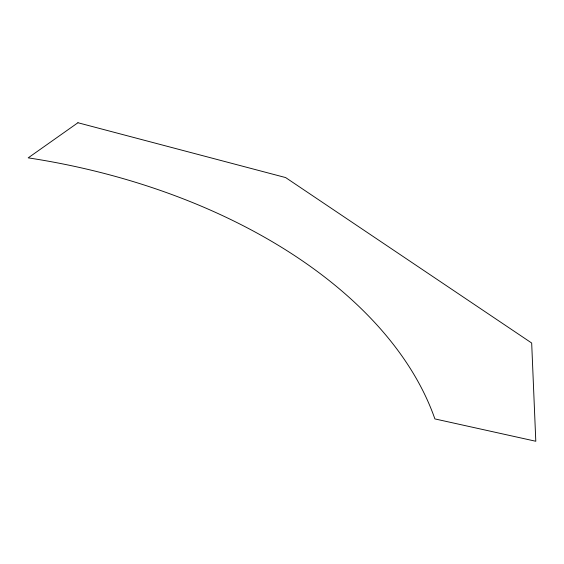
<?xml version="1.0" encoding="UTF-8"?>
<svg xmlns="http://www.w3.org/2000/svg" width="564" height="564" viewBox="0 0 564 564"><rect width="100%" height="100%" fill="white"/><g stroke="black" fill="none" stroke-linecap="round" stroke-linejoin="round"><path stroke-width="0.85" d="M77.938 122.74L28.2 157.857A475.128 293.823 7.4 0 1 434.886 418.911L535.8 441.259L531.676 343.025L285.624 177.568L77.938 122.74"/></g></svg>
